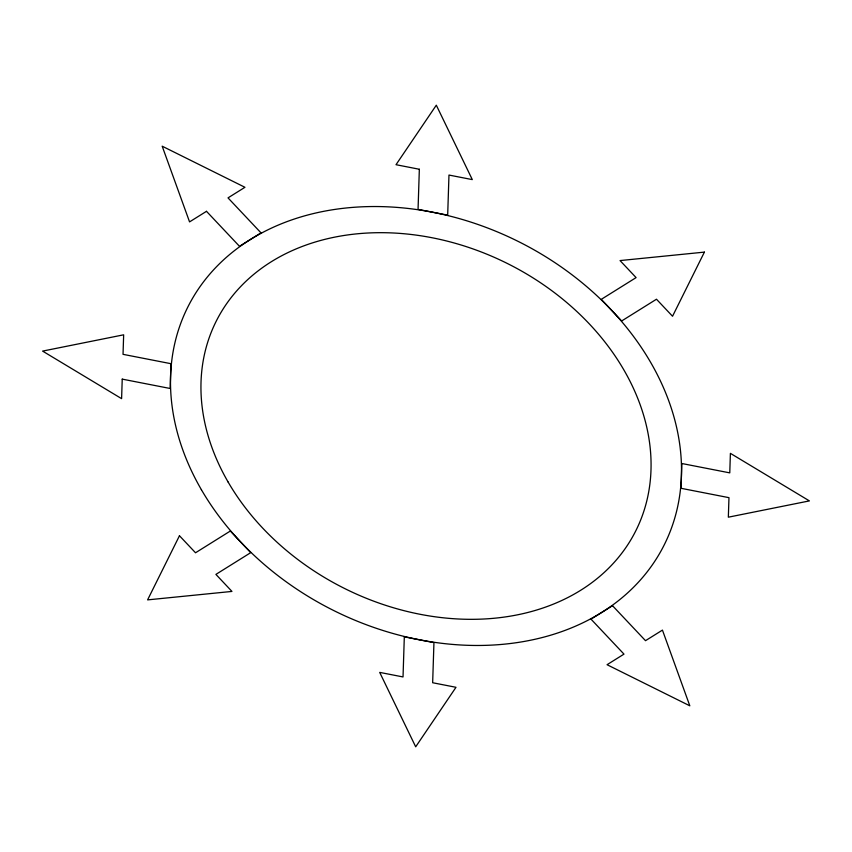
<?xml version="1.0" encoding="UTF-8"?>
<svg xmlns="http://www.w3.org/2000/svg" width="852" height="852" viewBox="0 0 852 852"><rect width="100%" height="100%" fill="white"/><g stroke="black" fill="none" stroke-linecap="round" stroke-linejoin="round"><path stroke-width="1.28" d="M122.23 379.129L121.602 398.651L42.6 351.099L123.657 334.815L123.029 354.336L170.975 363.697L170.176 388.491L122.23 379.129M404.317 636.838L403.028 676.946L379.694 672.388L415.691 746.81L455.99 687.298L432.656 682.74L433.945 642.621L404.317 636.838M419.344 169.26L418.055 209.379L447.683 215.162L448.972 175.054L472.306 179.612L436.309 105.19L396.01 164.702L419.344 169.26M681.824 463.509L681.025 488.302L728.971 497.664L728.343 517.185L809.4 500.901L730.398 453.349L729.77 472.871L681.824 463.509M179.463 535.748L147.598 599.883L231.957 591.426L215.907 574.397L250.722 552.65L230.328 531.03L195.523 552.778L179.463 535.748M704.402 252.117L672.537 316.252L656.477 299.222L621.672 320.97L601.278 299.35L636.093 277.603L620.043 260.574L704.402 252.117M206.493 211.317L189.559 221.893L162.189 146.193L244.95 187.291L228.016 197.877L261 232.862L239.487 246.303L206.493 211.317M612.513 605.697L591 619.138L623.983 654.123L607.05 664.709L689.811 705.807L662.441 630.107L645.507 640.683L612.513 605.697M228.134 482.062A234.513 181.742 26.4 0 0 617.817 558.198A234.513 181.742 26.4 0 0 432.049 237.74A234.513 181.742 26.4 0 0 228.134 482.062M201.36 489.644A266.25 206.333 26.4 0 0 643.771 576.08A266.25 206.333 26.4 0 0 432.869 212.276A266.25 206.333 26.4 0 0 201.36 489.644"/></g></svg>
